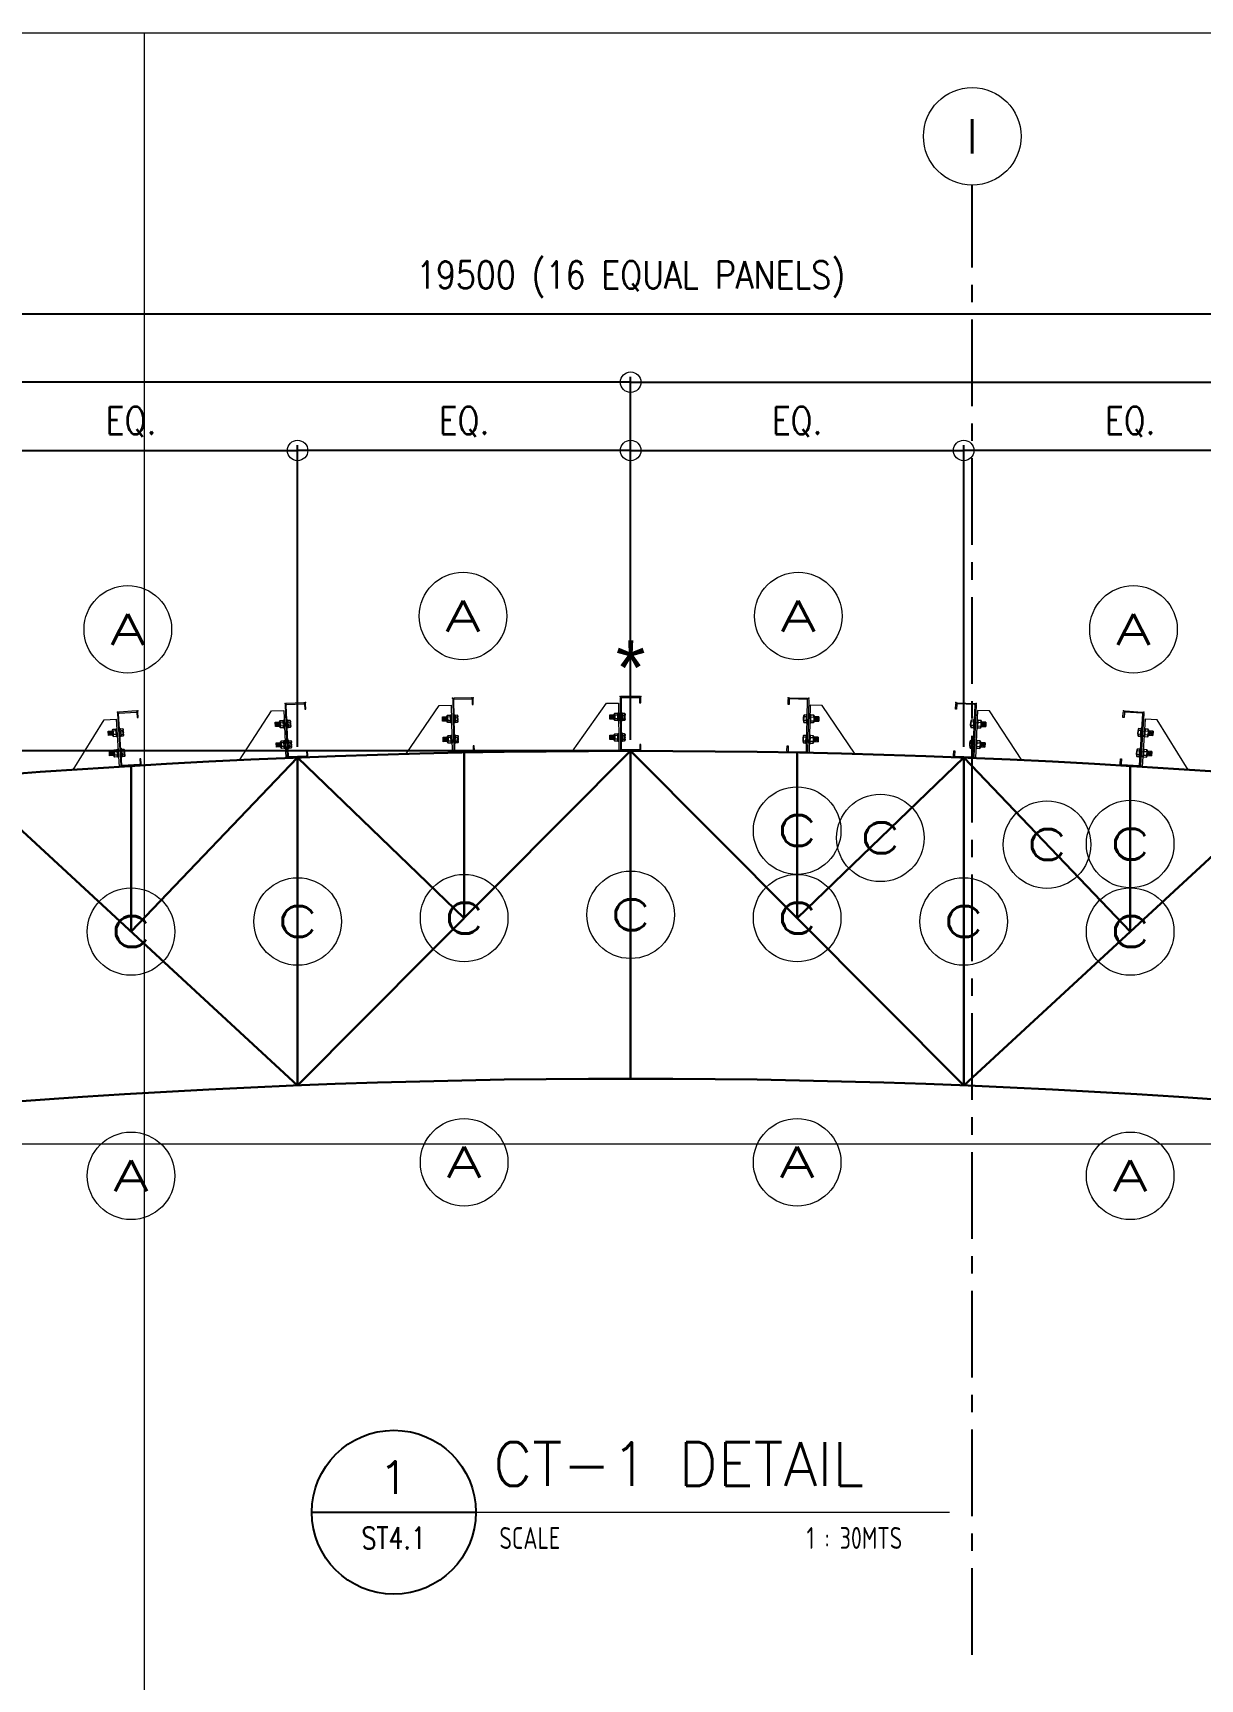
# Model space of a CAD drawing. Header units: millimetres. Extents: x -14320 to 437400, y -59080 to 73710.
# Drawn here: x 82213 to 86484, y 14313 to 20340 of the extents above; entities that cross this region are included whole.
import ezdxf
from ezdxf.enums import TextEntityAlignment as Align

# ---------------------------------------------------------------- set-up
doc = ezdxf.new("R2010")
doc.units = ezdxf.units.MM
doc.header["$LTSCALE"] = 10
doc.header["$MEASUREMENT"] = 0
doc.linetypes.add('CENTER', pattern=[50.8, 31.75, -6.35, 6.35, -6.35])
for name, color, linetype in [('A-NEW', 240, 'Continuous'), ('A_LINE', 1, 'Continuous'), ('TARGET-MAIN', 1, 'Continuous')]:
    doc.layers.add(name, color=color, linetype=linetype)
for name, color, linetype, lineweight in [('CEE STEEL PURLINS', 46, 'Continuous', 15), ('HATCH 000', 251, 'Continuous', 5), ('S-ANNO-DIMS', 1, 'Continuous', 5), ('S-BEAM-IDEN', 2, 'Continuous', 9), ('S-Grid-iden', 52, 'Continuous', 9), ('S_BOLTS', 252, 'Continuous', 9), ('S_STEEL TRUSS', 5, 'Continuous', 30), ('SCHEDULES-TEXT', 4, 'Continuous', 20)]:
    doc.layers.add(name, color=color, linetype=linetype, lineweight=lineweight)
doc.layers.add('GUIDE 001', color=214, linetype='Continuous', lineweight=0, plot=False)
doc.layers.add('S-DETL-GRID', color=62, linetype='Continuous', lineweight=9, plot=False)
doc.styles.add('1', font='simplex.shx', dxfattribs={"width": 0.85, "height": 40})
doc.styles.add('3', font='simplex.shx', dxfattribs={"width": 1.5, "height": 70})
doc.styles.add('ARCHITEXT', font='architxt.shx', dxfattribs={"width": 0.85})
doc.styles.add('ARIAL', font='arial.ttf')
doc.styles.add('SIMPLEX', font='SIMPLEX.shx', dxfattribs={"width": 1.1})
doc.dimstyles.new('ESCA30', dxfattribs={"dimtxt": 40, "dimasz": 1, "dimexe": 20, "dimexo": 40, "dimgap": 50, "dimtad": 1, "dimdec": 0, "dimrnd": 1, "dimdsep": 46, "dimtxsty": '1', "dimblk1": 'ESCADIM_ARW', "dimblk2": 'ESCADIM_ARW', "dimsah": 1, "dimcen": 50, "dimclrd": 256, "dimclre": 256, "dimclrt": 52, "dimadec": 0, "dimazin": 0, "dimtfac": 1, "dimtdec": 0, "dimtofl": 0, "dimtmove": 0, "dimatfit": 3, "dimldrblk": 'ESCADIM_ARW', "dimfxl": 1, "dimtolj": 1, "dimtzin": 0, "dimarcsym": 0})

# ---------------------------------------------------------------- blocks, each defined once
blk = doc.blocks.new('ESCADIM_ARW')
at = {"color": 9}
blk.add_line((75, 0), (-75, 0), dxfattribs=at)
blk.add_circle((0, 0), 37.5, dxfattribs=at)
blk = doc.blocks.new('*D212')
at = {"layer": 'Defpoints', "color": 0, "ltscale": 80, "transparency": 16777216}
for p in [(94149.8, 19311.2), (74649.8, 16101.2, 0), (94149.8, 16101.2, 0)]:
    blk.add_point(p, dxfattribs=at)
at = {"layer": 'S-ANNO-DIMS', "lineweight": -2, "ltscale": 80, "transparency": 16777216}
for p, q in [((74649.8, 16141.2), (74649.8, 19331.2)), ((74650.8, 19311.2), (94148.8, 19311.2)), ((94149.8, 16141.2), (94149.8, 19331.2))]:
    blk.add_line(p, q, dxfattribs=at)
at = {"layer": 'S-ANNO-DIMS', "lineweight": -2, "ltscale": 80, "transparency": 16777216, "rotation": 180}
blk.add_blockref('ESCADIM_ARW', (74649.8, 19311.2), dxfattribs=at)
at = {"layer": 'S-ANNO-DIMS', "lineweight": -2, "ltscale": 80, "transparency": 16777216}
blk.add_blockref('ESCADIM_ARW', (94149.8, 19311.2), dxfattribs=at)
at = {"layer": 'S-ANNO-DIMS', "color": 52, "ltscale": 80, "transparency": 16777216, "insert": (84399.8, 19437.4), "char_height": 40, "attachment_point": 5, "style": '1'}
blk.add_mtext('\\A1;{\\H2.5x;19500 (16 EQUAL PANELS)}', dxfattribs=at)
blk = doc.blocks.new('*D215')
at = {"layer": 'Defpoints', "color": 0, "ltscale": 80, "transparency": 16777216}
for p in [(73150, 17711.2), (84399.8, 17711.2, 0), (74649.8, 14901.2, 0)]:
    blk.add_point(p, dxfattribs=at)
at = {"layer": 'S-ANNO-DIMS', "lineweight": -2, "ltscale": 80, "transparency": 16777216}
for p, q in [((84359.8, 17711.2), (73130, 17711.2)), ((73150, 14902.2), (73150, 17710.2)), ((74609.8, 14901.2), (73130, 14901.2))]:
    blk.add_line(p, q, dxfattribs=at)
for p, rotation in [((73150, 17711.2), 90), ((73150, 14901.2), 270)]:
    blk.add_blockref('ESCADIM_ARW', p, dxfattribs=dict(at, rotation=rotation))
at = {"layer": 'S-ANNO-DIMS', "color": 52, "ltscale": 80, "transparency": 16777216, "insert": (73050, 16306.2), "char_height": 40, "attachment_point": 5, "rotation": 90, "style": '1'}
blk.add_mtext('\\A1;{\\H2.5x;2810}', dxfattribs=at)
blk = doc.blocks.new('*D216')
at = {"layer": 'Defpoints', "color": 0, "ltscale": 80, "transparency": 16777216}
for p in [(84399.8, 17711.2, 0), (73400, 16101.2), (74649.8, 16101.2, 0)]:
    blk.add_point(p, dxfattribs=at)
at = {"layer": 'S-ANNO-DIMS', "lineweight": -2, "ltscale": 80, "transparency": 16777216}
for p, q in [((84359.8, 17711.2), (73380, 17711.2)), ((73400, 17710.2), (73400, 16102.2)), ((74609.8, 16101.2), (73380, 16101.2))]:
    blk.add_line(p, q, dxfattribs=at)
for p, rotation in [((73400, 17711.2), 90), ((73400, 16101.2), 270)]:
    blk.add_blockref('ESCADIM_ARW', p, dxfattribs=dict(at, rotation=rotation))
at = {"layer": 'S-ANNO-DIMS', "color": 52, "ltscale": 80, "transparency": 16777216, "insert": (73300, 16906.2), "char_height": 40, "attachment_point": 5, "rotation": 90, "style": '1'}
blk.add_mtext('\\A1;{\\H2.5x;1610}', dxfattribs=at)
blk = doc.blocks.new('*D217')
at = {"layer": 'Defpoints', "color": 0, "ltscale": 80, "transparency": 16777216}
for p in [(79524.8, 19061.2), (84399.8, 17711.2), (79524.8, 17316.8, 0)]:
    blk.add_point(p, dxfattribs=at)
at = {"layer": 'S-ANNO-DIMS', "lineweight": -2, "ltscale": 80, "transparency": 16777216}
for p, q in [((79524.8, 17356.8), (79524.8, 19081.2)), ((84398.8, 19061.2), (79525.8, 19061.2)), ((84399.8, 17751.2), (84399.8, 19081.2))]:
    blk.add_line(p, q, dxfattribs=at)
at = {"layer": 'S-ANNO-DIMS', "lineweight": -2, "ltscale": 80, "transparency": 16777216, "rotation": 180}
blk.add_blockref('ESCADIM_ARW', (79524.8, 19061.2), dxfattribs=at)
at = {"layer": 'S-ANNO-DIMS', "lineweight": -2, "ltscale": 80, "transparency": 16777216}
blk.add_blockref('ESCADIM_ARW', (84399.8, 19061.2), dxfattribs=at)
at = {"layer": 'S-ANNO-DIMS', "color": 52, "ltscale": 80, "transparency": 16777216, "insert": (81962.3, 19161.2), "char_height": 40, "attachment_point": 5, "style": '1'}
blk.add_mtext('\\A1;{\\H2.5x;4875}', dxfattribs=at)
blk = doc.blocks.new('*D219')
at = {"layer": 'Defpoints', "color": 0, "ltscale": 80, "transparency": 16777216}
for p in [(89274.8, 19061.2), (84399.8, 17711.2), (89274.8, 17316.8, 0)]:
    blk.add_point(p, dxfattribs=at)
at = {"layer": 'S-ANNO-DIMS', "lineweight": -2, "ltscale": 80, "transparency": 16777216}
for p, q in [((84399.8, 17751.2), (84399.8, 19081.2)), ((84400.8, 19061.2), (89273.8, 19061.2)), ((89274.8, 17356.8), (89274.8, 19081.2))]:
    blk.add_line(p, q, dxfattribs=at)
at = {"layer": 'S-ANNO-DIMS', "lineweight": -2, "ltscale": 80, "transparency": 16777216, "rotation": 180}
blk.add_blockref('ESCADIM_ARW', (84399.8, 19061.2), dxfattribs=at)
at = {"layer": 'S-ANNO-DIMS', "lineweight": -2, "ltscale": 80, "transparency": 16777216}
blk.add_blockref('ESCADIM_ARW', (89274.8, 19061.2), dxfattribs=at)
at = {"layer": 'S-ANNO-DIMS', "color": 52, "ltscale": 80, "transparency": 16777216, "insert": (86837.3, 19161.2), "char_height": 40, "attachment_point": 5, "style": '1'}
blk.add_mtext('\\A1;{\\H2.5x;4875}', dxfattribs=at)
blk = doc.blocks.new('*D224')
at = {"layer": 'Defpoints', "color": 0, "ltscale": 80, "transparency": 16777216}
for p in [(83181, 18811.2), (83181, 17686.7, 0), (84399.8, 17711.2, 0)]:
    blk.add_point(p, dxfattribs=at)
at = {"layer": 'S-ANNO-DIMS', "lineweight": -2, "ltscale": 80, "transparency": 16777216}
for p, q in [((83181, 17726.7), (83181, 18831.2)), ((84398.8, 18811.2), (83182, 18811.2)), ((84399.8, 17751.2), (84399.8, 18831.2))]:
    blk.add_line(p, q, dxfattribs=at)
at = {"layer": 'S-ANNO-DIMS', "lineweight": -2, "ltscale": 80, "transparency": 16777216, "rotation": 180}
blk.add_blockref('ESCADIM_ARW', (83181, 18811.2), dxfattribs=at)
at = {"layer": 'S-ANNO-DIMS', "lineweight": -2, "ltscale": 80, "transparency": 16777216}
blk.add_blockref('ESCADIM_ARW', (84399.8, 18811.2), dxfattribs=at)
at = {"layer": 'S-ANNO-DIMS', "color": 52, "ltscale": 80, "transparency": 16777216, "insert": (83790.4, 18916), "char_height": 40, "attachment_point": 5, "style": '1'}
blk.add_mtext('\\A1;{\\H2.5x;EQ.}', dxfattribs=at)
blk = doc.blocks.new('*D225')
at = {"layer": 'Defpoints', "color": 0, "ltscale": 80, "transparency": 16777216}
for p in [(83181, 18811.2), (83181, 17686.7, 0), (81962.3, 17613.1, 0)]:
    blk.add_point(p, dxfattribs=at)
at = {"layer": 'S-ANNO-DIMS', "lineweight": -2, "ltscale": 80, "transparency": 16777216}
for p, q in [((81962.3, 17653.1), (81962.3, 18831.2)), ((81963.3, 18811.2), (83180, 18811.2)), ((83181, 17726.7), (83181, 18831.2))]:
    blk.add_line(p, q, dxfattribs=at)
at = {"layer": 'S-ANNO-DIMS', "lineweight": -2, "ltscale": 80, "transparency": 16777216, "rotation": 180}
blk.add_blockref('ESCADIM_ARW', (81962.3, 18811.2), dxfattribs=at)
at = {"layer": 'S-ANNO-DIMS', "lineweight": -2, "ltscale": 80, "transparency": 16777216}
blk.add_blockref('ESCADIM_ARW', (83181, 18811.2), dxfattribs=at)
at = {"layer": 'S-ANNO-DIMS', "color": 52, "ltscale": 80, "transparency": 16777216, "insert": (82571.6, 18916), "char_height": 40, "attachment_point": 5, "style": '1'}
blk.add_mtext('\\A1;{\\H2.5x;EQ.}', dxfattribs=at)
blk = doc.blocks.new('*D228')
at = {"layer": 'Defpoints', "color": 0, "ltscale": 80, "transparency": 16777216}
for p in [(85618.5, 18811.2), (84399.8, 17711.2, 0), (85618.5, 17686.7, 0)]:
    blk.add_point(p, dxfattribs=at)
at = {"layer": 'S-ANNO-DIMS', "lineweight": -2, "ltscale": 80, "transparency": 16777216}
for p, q in [((84399.8, 17751.2), (84399.8, 18831.2)), ((84400.8, 18811.2), (85617.5, 18811.2)), ((85618.5, 17726.7), (85618.5, 18831.2))]:
    blk.add_line(p, q, dxfattribs=at)
at = {"layer": 'S-ANNO-DIMS', "lineweight": -2, "ltscale": 80, "transparency": 16777216, "rotation": 180}
blk.add_blockref('ESCADIM_ARW', (84399.8, 18811.2), dxfattribs=at)
at = {"layer": 'S-ANNO-DIMS', "lineweight": -2, "ltscale": 80, "transparency": 16777216}
blk.add_blockref('ESCADIM_ARW', (85618.5, 18811.2), dxfattribs=at)
at = {"layer": 'S-ANNO-DIMS', "color": 52, "ltscale": 80, "transparency": 16777216, "insert": (85009.1, 18916), "char_height": 40, "attachment_point": 5, "style": '1'}
blk.add_mtext('\\A1;{\\H2.5x;EQ.}', dxfattribs=at)
blk = doc.blocks.new('*D229')
at = {"layer": 'Defpoints', "color": 0, "ltscale": 80, "transparency": 16777216}
for p in [(85618.5, 18811.2), (85618.5, 17686.7, 0), (86837.3, 17613.1, 0)]:
    blk.add_point(p, dxfattribs=at)
at = {"layer": 'S-ANNO-DIMS', "lineweight": -2, "ltscale": 80, "transparency": 16777216}
for p, q in [((85618.5, 17726.7), (85618.5, 18831.2)), ((86836.3, 18811.2), (85619.5, 18811.2)), ((86837.3, 17653.1), (86837.3, 18831.2))]:
    blk.add_line(p, q, dxfattribs=at)
at = {"layer": 'S-ANNO-DIMS', "lineweight": -2, "ltscale": 80, "transparency": 16777216, "rotation": 180}
blk.add_blockref('ESCADIM_ARW', (85618.5, 18811.2), dxfattribs=at)
at = {"layer": 'S-ANNO-DIMS', "lineweight": -2, "ltscale": 80, "transparency": 16777216}
blk.add_blockref('ESCADIM_ARW', (86837.3, 18811.2), dxfattribs=at)
at = {"layer": 'S-ANNO-DIMS', "color": 52, "ltscale": 80, "transparency": 16777216, "insert": (86227.9, 18916), "char_height": 40, "attachment_point": 5, "style": '1'}
blk.add_mtext('\\A1;{\\H2.5x;EQ.}', dxfattribs=at)
blk = doc.blocks.new('Grid')
at = {"layer": 'S-Grid-iden', "color": 1, "linetype": 'Continuous'}
blk.add_circle((0, 0), 500, dxfattribs=at)
at = {"layer": 'S-Grid-iden', "style": '3', "width": 1.5}
blk.add_attdef('GRIDTAG', text='', height=350, dxfattribs=at).set_placement((0, 0), align=Align.MIDDLE_CENTER)
blk = doc.blocks.new('TARGET-DWGLABEL')
at = {"layer": 'TARGET-MAIN'}
blk.add_line((-7.5, 0), (7.5, 0), dxfattribs=at)
blk.add_circle((0, 0), 7.5, dxfattribs=at)
at = {"layer": 'TARGET-MAIN', "color": 2, "style": 'ARCHITEXT', "width": 0.85}
blk.add_text('SCALE', height=2, dxfattribs=at).set_placement((9.66, -2.36), align=Align.MIDDLE_LEFT)
at = {"layer": 'TARGET-MAIN', "color": 6, "style": 'ARCHITEXT', "width": 0.85}
blk.add_attdef('DRAWING_TITLE', text='', height=5, dxfattribs=at).set_placement((9.08, 4.41), align=Align.MIDDLE_LEFT)
at = {"layer": 'TARGET-MAIN', "color": 4, "style": 'ARCHITEXT', "width": 0.85}
blk.add_attdef('DWG_NO.', text='', height=3, dxfattribs=at).set_placement((0, 3.17), align=Align.MIDDLE_CENTER)
at = {"layer": 'TARGET-MAIN', "color": 3, "style": 'ARCHITEXT', "width": 0.85}
blk.add_attdef('SHT_NO.', text='', height=2, dxfattribs=at).set_placement((-0.02, -2.36), align=Align.MIDDLE_CENTER)
at = {"layer": 'TARGET-MAIN', "color": 2, "style": 'ARCHITEXT', "width": 0.85}
blk.add_attdef('SCALE', text='', height=2, dxfattribs=at).set_placement((69.6, -2.36), align=Align.MIDDLE_RIGHT)
blk = doc.blocks.new('EXT', base_point=(6.5784, 3.6597))
for p, q in [((6.5734, 3.6697), (6.5834, 3.6697)), ((6.5734, 3.6697), (6.5734, 3.6597)), ((6.5834, 3.6697), (6.5734, 3.6697)), ((6.5734, 3.6663), (6.5834, 3.6663)), ((6.5734, 3.663), (6.5834, 3.663)), ((6.5734, 3.6597), (6.5834, 3.6597)), ((6.575, 3.668), (6.5818, 3.668)), ((6.575, 3.6647), (6.5818, 3.6647)), ((6.575, 3.6613), (6.5818, 3.6613)), ((6.5834, 3.6597), (6.5834, 3.6697))]:
    blk.add_line(p, q)
blk = doc.blocks.new('BOLT', base_point=(6.579, 3.6798))
for p, q in [((6.571, 3.6847), (6.571, 3.6798)), ((6.575, 3.6847), (6.571, 3.6847)), ((6.575, 3.6858), (6.573, 3.6858)), ((6.575, 3.6798), (6.575, 3.6858)), ((6.575, 3.6858), (6.583, 3.6858)), ((6.575, 3.6847), (6.583, 3.6847)), ((6.585, 3.6858), (6.583, 3.6858)), ((6.583, 3.6798), (6.583, 3.6858)), ((6.587, 3.6847), (6.583, 3.6847)), ((6.587, 3.6798), (6.587, 3.6847))]:
    blk.add_line(p, q)
for centre, radius, start, end in [((6.573, 3.6833), 0.00241, 33.9696, 146.0304), ((6.579, 3.6777), 0.00805, 60.2058, 119.7942), ((6.585, 3.6833), 0.00241, 33.9696, 146.0304)]:
    blk.add_arc(centre, radius, start, end)
blk = doc.blocks.new('NUT20')
for p, q in [((0.0185, 0.0045), (-0.0185, 0.0045)), ((-0.0185, 0.0045), (-0.0185, 0)), ((-0.0185, 0), (0.0185, 0)), ((0.0185, 0), (0.0185, 0.0045))]:
    blk.add_line(p, q)
for name, p, xscale, yscale, zscale in [('BOLT', (0, 0.0045), 2.125, 2.666666666666667, 2.125), ('EXT', (0, 0.0205), 2, 2, 2)]:
    blk.add_blockref(name, p, dxfattribs=dict(xscale=xscale, yscale=yscale, zscale=zscale))

msp = doc.modelspace()

# ---------------------------------------------------------------- hatches: boundary and pattern name
at = {"layer": 'HATCH 000'}
h = msp.add_hatch(color=33, dxfattribs=at)
edge = h.paths.add_edge_path()
edge.add_line((83823.9, 17881.6), (83823.5, 17899.6))
edge.add_arc((83817.5, 17899.5), 6, 1.29321, 91.29321)
edge.add_line((83817.4, 17905.5), (83754.4, 17904.1))
edge.add_arc((83754.5, 17898.1), 6, 91.29321, 181.29321)
edge.add_line((83748.5, 17897.9), (83752.8, 17709.8))
edge.add_arc((83758.8, 17710), 6, 181.29321, 271.29321)
edge.add_line((83758.9, 17704), (83821.9, 17705.4))
edge.add_arc((83821.8, 17711.4), 6, 271.29321, 361.29321)
edge.add_line((83827.8, 17711.5), (83827.4, 17729.5))
edge.add_line((83827.4, 17729.5), (83823.4, 17729.4))
edge.add_line((83823.4, 17729.4), (83823.8, 17711.4))
edge.add_arc((83821.8, 17711.4), 2, -88.70679, 1.29321, ccw=False)
edge.add_line((83821.8, 17709.4), (83758.8, 17708))
edge.add_arc((83758.8, 17710), 2, 181.29321, 271.29321, ccw=False)
edge.add_line((83756.8, 17709.9), (83752.5, 17898))
edge.add_arc((83754.5, 17898.1), 2, 91.29321, 181.29321, ccw=False)
edge.add_line((83754.5, 17900.1), (83817.5, 17901.5))
edge.add_arc((83817.5, 17899.5), 2, 1.29321, 91.29321, ccw=False)
edge.add_line((83819.5, 17899.5), (83819.9, 17881.5))
edge.add_line((83819.9, 17881.5), (83823.9, 17881.6))
h = msp.add_hatch(color=33, dxfattribs=at)
edge = h.paths.add_edge_path()
edge.add_line((84436.8, 17887), (84436.8, 17905))
edge.add_arc((84430.8, 17905), 6, 0.14188, 90.14188)
edge.add_line((84430.8, 17911), (84367.8, 17910.9))
edge.add_arc((84367.8, 17904.9), 6, 90.14188, 180.14188)
edge.add_line((84361.8, 17904.9), (84362.2, 17716.7))
edge.add_arc((84368.2, 17716.7), 6, 180.14188, 270.14188)
edge.add_line((84368.3, 17710.7), (84431.3, 17710.9))
edge.add_arc((84431.3, 17716.9), 6, 270.14188, 360.14188)
edge.add_line((84437.3, 17716.9), (84437.2, 17734.9))
edge.add_line((84437.2, 17734.9), (84433.2, 17734.9))
edge.add_line((84433.2, 17734.9), (84433.3, 17716.9))
edge.add_arc((84431.3, 17716.9), 2, -89.85812, 0.14188, ccw=False)
edge.add_line((84431.3, 17714.9), (84368.3, 17714.7))
edge.add_arc((84368.2, 17716.7), 2, 180.14188, 270.14188, ccw=False)
edge.add_line((84366.2, 17716.7), (84365.8, 17904.9))
edge.add_arc((84367.8, 17904.9), 2, 90.14188, 180.14188, ccw=False)
edge.add_line((84367.8, 17906.9), (84430.8, 17907))
edge.add_arc((84430.8, 17905), 2, 0.14188, 90.14188, ccw=False)
edge.add_line((84432.8, 17905), (84432.8, 17887))
edge.add_line((84432.8, 17887), (84436.8, 17887))
h = msp.add_hatch(color=33, dxfattribs=at)
edge = h.paths.add_edge_path()
edge.add_line((84975.9, 17881.7), (84976.4, 17899.7))
edge.add_arc((84982.4, 17899.5), 6, 88.61802, 178.61802, ccw=False)
edge.add_line((84982.5, 17905.5), (85045.5, 17904))
edge.add_arc((85045.3, 17898), 6, -1.38198, 88.61802, ccw=False)
edge.add_line((85051.3, 17897.9), (85046.8, 17709.8))
edge.add_arc((85040.8, 17709.9), 6, 268.61802, 358.61802, ccw=False)
edge.add_line((85040.7, 17703.9), (84977.7, 17705.4))
edge.add_arc((84977.8, 17711.4), 6, 178.61802, 268.61802, ccw=False)
edge.add_line((84971.8, 17711.6), (84972.2, 17729.6))
edge.add_line((84972.2, 17729.6), (84976.2, 17729.5))
edge.add_line((84976.2, 17729.5), (84975.8, 17711.5))
edge.add_arc((84977.8, 17711.4), 2, 178.61802, 268.61802)
edge.add_line((84977.8, 17709.4), (85040.8, 17707.9))
edge.add_arc((85040.8, 17709.9), 2, 268.61802, 358.61802)
edge.add_line((85042.8, 17709.9), (85047.3, 17898))
edge.add_arc((85045.3, 17898), 2, 358.61802, 448.61802)
edge.add_line((85045.4, 17900), (84982.4, 17901.5))
edge.add_arc((84982.4, 17899.5), 2, 88.61802, 178.61802)
edge.add_line((84980.4, 17899.6), (84979.9, 17881.6))
edge.add_line((84979.9, 17881.6), (84975.9, 17881.7))
h = msp.add_hatch(color=33, dxfattribs=at)
edge = h.paths.add_edge_path()
edge.add_line((82598, 17833.8), (82596.9, 17851.8))
edge.add_arc((82590.9, 17851.4), 6, 3.59773, 93.59773)
edge.add_line((82590.5, 17857.4), (82527.7, 17853.4))
edge.add_arc((82528, 17847.4), 6, 93.59773, 183.59773)
edge.add_line((82522, 17847.1), (82533.9, 17659.3))
edge.add_arc((82539.8, 17659.7), 6, 183.59773, 273.59773)
edge.add_line((82540.2, 17653.7), (82603.1, 17657.6))
edge.add_arc((82602.7, 17663.6), 6, 273.59773, 363.59773)
edge.add_line((82608.7, 17664), (82607.6, 17682))
edge.add_line((82607.6, 17682), (82603.6, 17681.7))
edge.add_line((82603.6, 17681.7), (82604.7, 17663.8))
edge.add_arc((82602.7, 17663.6), 2, -86.40227, 3.59773, ccw=False)
edge.add_line((82602.9, 17661.6), (82540, 17657.7))
edge.add_arc((82539.8, 17659.7), 2, 183.59773, 273.59773, ccw=False)
edge.add_line((82537.8, 17659.6), (82526, 17847.3))
edge.add_arc((82528, 17847.4), 2, 93.59773, 183.59773, ccw=False)
edge.add_line((82527.9, 17849.4), (82590.8, 17853.4))
edge.add_arc((82590.9, 17851.4), 2, 3.59773, 93.59773, ccw=False)
edge.add_line((82592.9, 17851.5), (82594, 17833.5))
edge.add_line((82594, 17833.5), (82598, 17833.8))
h = msp.add_hatch(color=33, dxfattribs=at)
edge = h.paths.add_edge_path()
edge.add_line((83211, 17863.9), (83210.2, 17881.9))
edge.add_arc((83204.2, 17881.6), 6, 2.44501, 92.44501)
edge.add_line((83204, 17887.6), (83141, 17884.9))
edge.add_arc((83141.3, 17878.9), 6, 92.44501, 182.44501)
edge.add_line((83135.3, 17878.7), (83143.3, 17690.7))
edge.add_arc((83149.3, 17691), 6, 182.44501, 272.44501)
edge.add_line((83149.6, 17685), (83212.5, 17687.7))
edge.add_arc((83212.3, 17693.7), 6, 272.44501, 362.44501)
edge.add_line((83218.3, 17693.9), (83217.5, 17711.9))
edge.add_line((83217.5, 17711.9), (83213.5, 17711.7))
edge.add_line((83213.5, 17711.7), (83214.3, 17693.7))
edge.add_arc((83212.3, 17693.7), 2, -87.55499, 2.44501, ccw=False)
edge.add_line((83212.3, 17691.7), (83149.4, 17689))
edge.add_arc((83149.3, 17691), 2, 182.44501, 272.44501, ccw=False)
edge.add_line((83147.3, 17690.9), (83139.3, 17878.8))
edge.add_arc((83141.3, 17878.9), 2, 92.44501, 182.44501, ccw=False)
edge.add_line((83141.2, 17880.9), (83204.1, 17883.6))
edge.add_arc((83204.2, 17881.6), 2, 2.44501, 92.44501, ccw=False)
edge.add_line((83206.2, 17881.7), (83207, 17863.7))
edge.add_line((83207, 17863.7), (83211, 17863.9))
h = msp.add_hatch(color=33, dxfattribs=at)
edge = h.paths.add_edge_path()
edge.add_line((85588.6, 17863.9), (85589.3, 17881.9))
edge.add_arc((85595.3, 17881.6), 6, 87.55499, 177.55499, ccw=False)
edge.add_line((85595.6, 17887.6), (85658.5, 17884.9))
edge.add_arc((85658.3, 17878.9), 6, -2.44501, 87.55499, ccw=False)
edge.add_line((85664.3, 17878.7), (85656.2, 17690.7))
edge.add_arc((85650.2, 17691), 6, 267.55499, 357.55499, ccw=False)
edge.add_line((85650, 17685), (85587, 17687.7))
edge.add_arc((85587.3, 17693.7), 6, 177.55499, 267.55499, ccw=False)
edge.add_line((85581.3, 17693.9), (85582, 17711.9))
edge.add_line((85582, 17711.9), (85586, 17711.7))
edge.add_line((85586, 17711.7), (85585.3, 17693.7))
edge.add_arc((85587.3, 17693.7), 2, 177.55499, 267.55499)
edge.add_line((85587.2, 17691.7), (85650.2, 17689))
edge.add_arc((85650.2, 17691), 2, 267.55499, 357.55499)
edge.add_line((85652.2, 17690.9), (85660.3, 17878.8))
edge.add_arc((85658.3, 17878.9), 2, 357.55499, 447.55499)
edge.add_line((85658.4, 17880.9), (85595.4, 17883.6))
edge.add_arc((85595.3, 17881.6), 2, 87.55499, 177.55499)
edge.add_line((85593.3, 17881.7), (85592.6, 17863.7))
edge.add_line((85592.6, 17863.7), (85588.6, 17863.9))
h = msp.add_hatch(color=33, dxfattribs=at)
edge = h.paths.add_edge_path()
edge.add_line((86201.5, 17833.8), (86202.6, 17851.8))
edge.add_arc((86208.6, 17851.4), 6, 86.40227, 176.40227, ccw=False)
edge.add_line((86209, 17857.4), (86271.9, 17853.4))
edge.add_arc((86271.5, 17847.4), 6, -3.59773, 86.40227, ccw=False)
edge.add_line((86277.5, 17847.1), (86265.7, 17659.3))
edge.add_arc((86259.7, 17659.7), 6, 266.40227, 356.40227, ccw=False)
edge.add_line((86259.3, 17653.7), (86196.4, 17657.6))
edge.add_arc((86196.8, 17663.6), 6, 176.40227, 266.40227, ccw=False)
edge.add_line((86190.8, 17664), (86191.9, 17682))
edge.add_line((86191.9, 17682), (86195.9, 17681.7))
edge.add_line((86195.9, 17681.7), (86194.8, 17663.8))
edge.add_arc((86196.8, 17663.6), 2, 176.40227, 266.40227)
edge.add_line((86196.7, 17661.6), (86259.6, 17657.7))
edge.add_arc((86259.7, 17659.7), 2, 266.40227, 356.40227)
edge.add_line((86261.7, 17659.6), (86273.5, 17847.3))
edge.add_arc((86271.5, 17847.4), 2, 356.40227, 446.40227)
edge.add_line((86271.6, 17849.4), (86208.8, 17853.4))
edge.add_arc((86208.6, 17851.4), 2, 86.40227, 176.40227)
edge.add_line((86206.6, 17851.5), (86205.5, 17833.5))
edge.add_line((86205.5, 17833.5), (86201.5, 17833.8))

# ---------------------------------------------------------------- linework, layer by layer
at = {"layer": 'A-NEW', "color": 253, "linetype": 'CENTER'}
msp.add_line((85649.8, 14401.2, 0), (85649.8, 19782.9, 0), dxfattribs=at)
at = {"layer": 'A_LINE', "color": 1, "lineweight": 13}
msp.add_line((83233.2, 14923.9, 0), (85566.3, 14923.9, 0), dxfattribs=at)
at = {"layer": 'CEE STEEL PURLINS', "elevation": 0}
for points in [[(83823.9, 17881.6), (83823.5, 17899.6, 0.414214), (83817.4, 17905.5), (83754.4, 17904.1, 0.414214), (83748.5, 17897.9), (83752.8, 17709.8, 0.414214), (83758.9, 17704), (83821.9, 17705.4, 0.414214), (83827.8, 17711.5), (83827.4, 17729.5), (83823.4, 17729.4), (83823.8, 17711.4, -0.414214), (83821.8, 17709.4), (83758.8, 17708, -0.414214), (83756.8, 17709.9), (83752.5, 17898, -0.414214), (83754.5, 17900.1), (83817.5, 17901.5, -0.414214), (83819.5, 17899.5), (83819.9, 17881.5), (83823.9, 17881.6)], [(84436.8, 17887), (84436.8, 17905, 0.414214), (84430.8, 17911), (84367.8, 17910.9, 0.414214), (84361.8, 17904.9), (84362.2, 17716.7, 0.414214), (84368.3, 17710.7), (84431.3, 17710.9, 0.414214), (84437.3, 17716.9), (84437.2, 17734.9), (84433.2, 17734.9), (84433.3, 17716.9, -0.414214), (84431.3, 17714.9), (84368.3, 17714.7, -0.414214), (84366.2, 17716.7), (84365.8, 17904.9, -0.414214), (84367.8, 17906.9), (84430.8, 17907, -0.414214), (84432.8, 17905), (84432.8, 17887), (84436.8, 17887)], [(84975.9, 17881.7), (84976.4, 17899.7, -0.414214), (84982.5, 17905.5), (85045.5, 17904, -0.414214), (85051.3, 17897.9), (85046.8, 17709.8, -0.414214), (85040.7, 17703.9), (84977.7, 17705.4, -0.414214), (84971.8, 17711.6), (84972.2, 17729.6), (84976.2, 17729.5), (84975.8, 17711.5, 0.414214), (84977.8, 17709.4), (85040.8, 17707.9, 0.414214), (85042.8, 17709.9), (85047.3, 17898, 0.414214), (85045.4, 17900), (84982.4, 17901.5, 0.414214), (84980.4, 17899.6), (84979.9, 17881.6), (84975.9, 17881.7)], [(82598, 17833.8), (82596.9, 17851.8, 0.414214), (82590.5, 17857.4), (82527.7, 17853.4, 0.414214), (82522, 17847.1), (82533.9, 17659.3, 0.414214), (82540.2, 17653.7), (82603.1, 17657.6, 0.414214), (82608.7, 17664), (82607.6, 17682), (82603.6, 17681.7), (82604.7, 17663.8, -0.414214), (82602.9, 17661.6), (82540, 17657.7, -0.414214), (82537.8, 17659.6), (82526, 17847.3, -0.414214), (82527.9, 17849.4), (82590.8, 17853.4, -0.414214), (82592.9, 17851.5), (82594, 17833.5), (82598, 17833.8)], [(83211, 17863.9), (83210.2, 17881.9, 0.414214), (83204, 17887.6), (83141, 17884.9, 0.414214), (83135.3, 17878.7), (83143.3, 17690.7, 0.414214), (83149.6, 17685), (83212.5, 17687.7, 0.414214), (83218.3, 17693.9), (83217.5, 17711.9), (83213.5, 17711.7), (83214.3, 17693.7, -0.414214), (83212.3, 17691.7), (83149.4, 17689, -0.414214), (83147.3, 17690.9), (83139.3, 17878.8, -0.414214), (83141.2, 17880.9), (83204.1, 17883.6, -0.414214), (83206.2, 17881.7), (83207, 17863.7), (83211, 17863.9)], [(85588.6, 17863.9), (85589.3, 17881.9, -0.414214), (85595.6, 17887.6), (85658.5, 17884.9, -0.414214), (85664.3, 17878.7), (85656.2, 17690.7, -0.414214), (85650, 17685), (85587, 17687.7, -0.414214), (85581.3, 17693.9), (85582, 17711.9), (85586, 17711.7), (85585.3, 17693.7, 0.414214), (85587.2, 17691.7), (85650.2, 17689, 0.414214), (85652.2, 17690.9), (85660.3, 17878.8, 0.414214), (85658.4, 17880.9), (85595.4, 17883.6, 0.414214), (85593.3, 17881.7), (85592.6, 17863.7), (85588.6, 17863.9)], [(86201.5, 17833.8), (86202.6, 17851.8, -0.414214), (86209, 17857.4), (86271.9, 17853.4, -0.414214), (86277.5, 17847.1), (86265.7, 17659.3, -0.414214), (86259.3, 17653.7), (86196.4, 17657.6, -0.414214), (86190.8, 17664), (86191.9, 17682), (86195.9, 17681.7), (86194.8, 17663.8, 0.414214), (86196.7, 17661.6), (86259.6, 17657.7, 0.414214), (86261.7, 17659.6), (86273.5, 17847.3, 0.414214), (86271.6, 17849.4), (86208.8, 17853.4, 0.414214), (86206.6, 17851.5), (86205.5, 17833.5), (86201.5, 17833.8)]]:
    msp.add_lwpolyline(points, format="xyb", dxfattribs=at)
at = {"layer": 'GUIDE 001'}
for p in [(83748.4, 17903.9, 0), (83823.4, 17905.6, 0), (84361.8, 17910.9, 0), (84436.8, 17911, 0), (84976.5, 17905.7, 0), (85051.5, 17903.9, 0), (82521.7, 17853.1, 0), (82596.5, 17857.8, 0), (83135, 17884.7, 0), (83210, 17887.9, 0), (85589.6, 17887.9, 0), (85664.5, 17884.7, 0), (86203, 17857.8, 0), (86277.9, 17853.1, 0), (83143.6, 17684.7, 0), (83218.5, 17687.9, 0), (83752.9, 17703.8, 0), (84362.3, 17710.7, 0), (84437.3, 17710.9, 0), (85046.7, 17703.8, 0), (85581, 17687.9, 0), (85656, 17684.7, 0), (82534.2, 17653.3, 0), (86265.3, 17653.3, 0)]:
    msp.add_point(p, dxfattribs=at)
at = {"layer": 'S-BEAM-IDEN', "elevation": 0}
for points in [[(83137.6, 17684.6), (82968.7, 17677.4), (83086.1, 17857.6), (83130.1, 17859.4)], [(83746.9, 17703.8), (83578, 17700.1), (83699, 17877.8), (83743, 17878.8)], [(84356.3, 17710.8), (84187.3, 17710.5), (84311.8, 17885.7), (84355.8, 17885.8)], [(85052.6, 17703.8), (85221.6, 17699.7), (85100.9, 17877.7), (85056.9, 17878.7)], [(85662, 17684.6), (85830.8, 17677.4), (85713.4, 17857.6), (85669.4, 17859.4)], [(82528.3, 17653.1), (82359.6, 17642.5), (82473.3, 17825), (82517.3, 17827.7)], [(86271.3, 17653.1), (86439.9, 17642.5), (86326.2, 17825), (86282.3, 17827.7)]]:
    msp.add_lwpolyline(points, close=True, dxfattribs=at)
at = {"layer": 'S-DETL-GRID'}
for p, q in [((82620, 20340), (82620, 0)), ((102060, 16272), (72900, 16272))]:
    msp.add_line(p, q, dxfattribs=at)
at = {"layer": 'S-DETL-GRID', "color": 252}
msp.add_lwpolyline([(72900, 20340), (102060, 20340), (102060, 0), (72900, 0)], close=True, dxfattribs=at)
at = {"layer": 'S_BOLTS'}
for p, q in [((83753.7, 17843.8, 0), (83757.3, 17843.9, 0)), ((83754.4, 17814.2, 0), (83753.7, 17843.8, 0)), ((83757.3, 17843.9, 0), (83758, 17814.3, 0)), ((84365.9, 17850.7, 0), (84369.5, 17850.7, 0)), ((84366, 17821.1, 0), (84365.9, 17850.7, 0)), ((84369.5, 17850.7, 0), (84369.6, 17821.1, 0)), ((85042.4, 17843.9, 0), (85041.7, 17814.3, 0)), ((85046, 17843.8, 0), (85042.4, 17843.9, 0)), ((85045.3, 17814.2, 0), (85046, 17843.8, 0)), ((82529.4, 17793.2, 0), (82533, 17793.4, 0)), ((82531.3, 17763.7, 0), (82529.4, 17793.2, 0)), ((82533, 17793.4, 0), (82534.9, 17763.9, 0)), ((83141.6, 17824.7, 0), (83145.2, 17824.8, 0)), ((83142.9, 17795.1, 0), (83141.6, 17824.7, 0)), ((83146.4, 17795.3, 0), (83142.9, 17795.1, 0)), ((83145.2, 17824.8, 0), (83146.4, 17795.3, 0)), ((83758, 17814.3, 0), (83754.4, 17814.2, 0)), ((84369.6, 17821.1, 0), (84366, 17821.1, 0)), ((85041.7, 17814.3, 0), (85045.3, 17814.2, 0)), ((85654.4, 17824.8, 0), (85653.1, 17795.3, 0)), ((85653.1, 17795.3, 0), (85656.7, 17795.1, 0)), ((85658, 17824.7, 0), (85654.4, 17824.8, 0)), ((85656.7, 17795.1, 0), (85658, 17824.7, 0)), ((86266.5, 17793.4, 0), (86264.6, 17763.9, 0)), ((86270.1, 17793.2, 0), (86266.5, 17793.4, 0)), ((86268.2, 17763.7, 0), (86270.1, 17793.2, 0)), ((82534.9, 17763.9, 0), (82531.3, 17763.7, 0)), ((83148.4, 17749.9, 0), (83144.8, 17749.8, 0)), ((83146.1, 17720.2, 0), (83144.8, 17749.8, 0)), ((83149.7, 17720.3, 0), (83146.1, 17720.2, 0)), ((83148.4, 17749.9, 0), (83149.7, 17720.3, 0)), ((83756.1, 17739.3, 0), (83755.4, 17768.9, 0)), ((83759, 17768.9, 0), (83755.4, 17768.9, 0)), ((83759.7, 17739.3, 0), (83756.1, 17739.3, 0)), ((83759, 17768.9, 0), (83759.7, 17739.3, 0)), ((84366.2, 17746.1, 0), (84366.1, 17775.7, 0)), ((84369.7, 17775.7, 0), (84366.1, 17775.7, 0)), ((84369.8, 17746.1, 0), (84366.2, 17746.1, 0)), ((84369.7, 17775.7, 0), (84369.8, 17746.1, 0)), ((85040.6, 17768.9, 0), (85039.9, 17739.3, 0)), ((85039.9, 17739.3, 0), (85043.5, 17739.2, 0)), ((85040.6, 17768.9, 0), (85044.2, 17768.8, 0)), ((85043.5, 17739.2, 0), (85044.2, 17768.8, 0)), ((85651.2, 17749.9, 0), (85649.9, 17720.3, 0)), ((85649.9, 17720.3, 0), (85653.5, 17720.2, 0)), ((85651.2, 17749.9, 0), (85654.8, 17749.8, 0)), ((85653.5, 17720.2, 0), (85654.8, 17749.8, 0)), ((86264.6, 17763.9, 0), (86268.2, 17763.7, 0)), ((82537.7, 17718.6, 0), (82534.1, 17718.4, 0)), ((82536, 17688.8, 0), (82534.1, 17718.4, 0)), ((82539.6, 17689.1, 0), (82536, 17688.8, 0)), ((82537.7, 17718.6, 0), (82539.6, 17689.1, 0)), ((86261.8, 17718.6, 0), (86259.9, 17689.1, 0)), ((86259.9, 17689.1, 0), (86263.5, 17688.8, 0)), ((86261.8, 17718.6, 0), (86265.4, 17718.4, 0)), ((86263.5, 17688.8, 0), (86265.4, 17718.4, 0))]:
    msp.add_line(p, q, dxfattribs=at)
at = {"layer": 'S_STEEL TRUSS'}
for p, q in [((83181, 16486.7, 0), (83181, 17686.7, 0)), ((84399.8, 16511.2, 0), (84399.8, 17711.2, 0)), ((85618.5, 16486.7, 0), (85618.5, 17686.7, 0))]:
    msp.add_line(p, q, dxfattribs=at)
at = {"layer": 'S_STEEL TRUSS', "elevation": 0}
for points in [[(74649.8, 16101.2), (75868.5, 15286.5), (77087.3, 16816.4), (78306, 15892.7), (79524.8, 17316.8), (80743.5, 16290), (81962.3, 17613.1), (83181, 16486.7), (84399.8, 17711.2), (85618.5, 16486.7), (86837.3, 17613.1), (88056, 16290), (89274.8, 17316.8), (90493.5, 15892.7), (91712.3, 16816.4), (92931, 15286.5), (94149.8, 16101.2)], [(82571.6, 17656.1), (82571.6, 17049.9), (83181, 17686.7), (83790.4, 17099), (83790.4, 17705.1)], [(85009.1, 17705.1), (85009.1, 17099), (85618.5, 17686.7), (86227.9, 17049.9), (86227.9, 17656.1)]]:
    msp.add_lwpolyline(points, dxfattribs=at)
at = {"layer": 'S_STEEL TRUSS'}
for centre in [(84399.8, -12616.3, 0), (84399.8, -13816.3, 0)]:
    msp.add_arc(centre, 30327.5, 71.24693, 108.75307, dxfattribs=at)

# ---------------------------------------------------------------- block references
at = {"layer": 'S-Grid-iden'}
for p, xscale, yscale, zscale, values in [((85649.8, 19961.4, 0), 0.3571428571463219, 0.3571428571463219, 0.3571428571463219, {'GRIDTAG': 'I'}), ((83786.4, 18205.1, 0), 0.3203883495176713, 0.3203883495176713, 0.3203883495176713, {'GRIDTAG': 'A'}), ((85013.1, 18205.1, 0), 0.3203883495176713, 0.3203883495176713, 0.3203883495176713, {'GRIDTAG': 'A'}), ((82559.7, 18156.2, 0), 0.3203883495176713, 0.3203883495176713, 0.3203883495176713, {'GRIDTAG': 'A'}), ((86239.8, 18156.2, 0), 0.3203883495176713, 0.3203883495176713, 0.3203883495176713, {'GRIDTAG': 'A'}), ((85009.1, 17419.4, 0), 0.3203883495176713, 0.3203883495176713, 0.3203883495176713, {'GRIDTAG': 'C'}), ((85313.8, 17392.8, 0), 0.3203883495176713, 0.3203883495176713, 0.3203883495176713, {'GRIDTAG': 'C'}), ((85923.2, 17368.3, 0), 0.3203883495176713, 0.3203883495176713, 0.3203883495176713, {'GRIDTAG': 'C'}), ((86227.9, 17370.3, 0), 0.3203883495176713, 0.3203883495176713, 0.3203883495176713, {'GRIDTAG': 'C'}), ((83181, 17086.7, 0), 0.3203883495176713, 0.3203883495176713, 0.3203883495176713, {'GRIDTAG': 'C'}), ((83790.4, 17099, 0), 0.3203883495176713, 0.3203883495176713, 0.3203883495176713, {'GRIDTAG': 'C'}), ((84399.8, 17111.2, 0), 0.3203883495176713, 0.3203883495176713, 0.3203883495176713, {'GRIDTAG': 'C'}), ((85009.1, 17099, 0), 0.3203883495176713, 0.3203883495176713, 0.3203883495176713, {'GRIDTAG': 'C'}), ((85618.5, 17086.7, 0), 0.3203883495176713, 0.3203883495176713, 0.3203883495176713, {'GRIDTAG': 'C'}), ((82571.6, 17049.9, 0), 0.3203883495176713, 0.3203883495176713, 0.3203883495176713, {'GRIDTAG': 'C'}), ((86227.9, 17049.9, 0), 0.3203883495176713, 0.3203883495176713, 0.3203883495176713, {'GRIDTAG': 'C'}), ((83790.4, 16205, 0), 0.3203883495176713, 0.3203883495176713, 0.3203883495176713, {'GRIDTAG': 'A'}), ((85009.1, 16205, 0), 0.3203883495176713, 0.3203883495176713, 0.3203883495176713, {'GRIDTAG': 'A'}), ((82571.6, 16155.5, 0), 0.3203883495176713, 0.3203883495176713, 0.3203883495176713, {'GRIDTAG': 'A'}), ((86227.9, 16155.5, 0), 0.3203883495176713, 0.3203883495176713, 0.3203883495176713, {'GRIDTAG': 'A'})]:
    msp.add_blockref('Grid', p, dxfattribs=dict(at, xscale=xscale, yscale=yscale, zscale=zscale)).add_auto_attribs(values)
at = {"layer": 'S_BOLTS', "color": 2}
for p, xscale, yscale, zscale, rotation in [((83744.1, 17828.8, 0), -800.0000000000377, 800.0000000005625, 800.0000000005626, 91.30402761098061), ((84356, 17835.8, 0), -800.0000000000376, 800.0000000005625, 800.0000000005626, 90.15269804010416), ((85055.7, 17828.7, 0), 800.0000000000379, 800.0000000000379, 800.0000000000379, 268.607206015495), ((82520.4, 17777.8, 0), -800.0000000000375, 800.0000000005625, 800.0000000005626, 93.60854933757396), ((83132.2, 17809.5, 0), -800.0000000000377, 800.0000000005625, 800.0000000005626, 92.45582240442106), ((85667.3, 17809.5, 0), 800.0000000000377, 800.0000000000377, 800.0000000000377, 267.544177595579), ((86279.1, 17777.8, 0), 800.0000000000379, 800.0000000000379, 800.0000000000379, 266.3914506624286), ((83135.4, 17734.6, 0), -800.0000000000377, 800.0000000005625, 800.0000000005626, 92.45582240442106), ((83745.8, 17753.8, 0), -800.0000000000377, 800.0000000005625, 800.0000000005626, 91.30402761098061), ((84356.1, 17760.8, 0), -800.0000000000376, 800.0000000005625, 800.0000000005626, 90.15269804010416), ((85053.9, 17753.8, 0), 800.0000000000379, 800.0000000000379, 800.0000000000379, 268.607206015495), ((85664.1, 17734.6, 0), 800.0000000000377, 800.0000000000377, 800.0000000000377, 267.544177595579), ((82525.1, 17703, 0), -800.0000000000375, 800.0000000005625, 800.0000000005626, 93.60854933757396), ((86274.4, 17703, 0), 800.0000000000379, 800.0000000000379, 800.0000000000379, 266.3914506624286)]:
    msp.add_blockref('NUT20', p, dxfattribs=dict(at, xscale=xscale, yscale=yscale, zscale=zscale, rotation=rotation))
at = {"layer": 'S_BOLTS', "extrusion": (0, 0, -1), "yscale": 1600.000000001125}
for p, xscale, zscale, rotation in [((-83757.7, 17829.1, 0), 1700.00000000008, -1700.000000001196, 88.69597238901927), ((-84369.6, 17835.9, 0), 1700.00000000008, -1700.000000001196, 89.84730195989565), ((-85042.1, 17829.1, 0), -1700.00000000008, -1700.00000000008, 271.3927939845051), ((-82534, 17778.7, 0), 1700.00000000008, -1700.000000001196, 86.39145066242584), ((-83145.8, 17810.1, 0), 1700.00000000008, -1700.000000001196, 87.54417759557872), ((-85653.7, 17810.1, 0), -1700.00000000008, -1700.00000000008, 272.4558224044213), ((-86265.6, 17778.7, 0), -1700.00000000008, -1700.00000000008, 273.6085493375716), ((-83149, 17735.1, 0), 1700.00000000008, -1700.000000001196, 87.54417759557872), ((-83759.4, 17754.1, 0), 1700.00000000008, -1700.000000001196, 88.69597238901927), ((-84369.7, 17760.9, 0), 1700.00000000008, -1700.000000001196, 89.84730195989565), ((-85040.3, 17754.1, 0), -1700.00000000008, -1700.00000000008, 271.3927939845051), ((-85650.5, 17735.1, 0), -1700.00000000008, -1700.00000000008, 272.4558224044213), ((-82538.7, 17703.8, 0), 1700.00000000008, -1700.000000001196, 86.39145066242584), ((-86260.9, 17703.8, 0), -1700.00000000008, -1700.00000000008, 273.6085493375716)]:
    msp.add_blockref('BOLT', p, dxfattribs=dict(at, xscale=xscale, zscale=zscale, rotation=rotation))
at = {"layer": 'TARGET-MAIN', "color": 1, "lineweight": 13}
ref = msp.add_blockref('TARGET-DWGLABEL', (83533.2, 14923.9, 0), dxfattribs=dict(at, xscale=39.99999999999935, yscale=39.99999999999935, zscale=39.99999999999935))
ref.add_attrib('DWG_NO.', '1', dxfattribs={"color": 4, "height": 120, "style": 'SIMPLEX', "width": 1.1}).set_placement((83533.2, 15050.8, 0), align=Align.MIDDLE_CENTER)
ref.add_attrib('SHT_NO.', 'ST4.1', dxfattribs={"color": 3, "height": 80, "style": 'SIMPLEX', "width": 0.8}).set_placement((83532.6, 14829.7, 0), align=Align.MIDDLE_CENTER)
ref.add_attrib('DRAWING_TITLE', 'CT-1 DETAIL', dxfattribs={"color": 5, "height": 160, "style": 'SIMPLEX'}).set_placement((83896.4, 15100.2, 0), align=Align.MIDDLE_LEFT)
ref.add_attrib('SCALE', '1 : 30MTS', dxfattribs={"color": 2, "height": 80, "style": 'ARCHITEXT', "width": 0.85}).set_placement((85393.6, 14829.7, 0), align=Align.MIDDLE_RIGHT)

# ---------------------------------------------------------------- texts
at = {"layer": 'SCHEDULES-TEXT', "color": 1, "insert": (84399.8, 18016.3, 0), "char_height": 200, "width": 6229.431, "attachment_point": 5, "style": 'ARIAL'}
msp.add_mtext('*', dxfattribs=at)

# ---------------------------------------------------------------- dimensions: what is measured, and where the dimension line sits
at = {"layer": 'S-ANNO-DIMS', "ltscale": 80}
for base, p1, p2, text, picture, middle in [((94149.8, 19311.2, 0), (74649.8, 16101.2, 0), (94149.8, 16101.2, 0), '{\\H2.5x;<> (16 EQUAL PANELS)}', '*D212', (84399.8, 19437.4, 0)), ((89274.8, 19061.2, 0), (84399.8, 17711.2, 0), (89274.8, 17316.8, 0), '{\\H2.5x;<>}', '*D219', (86837.3, 19161.2, 0)), ((83181, 18811.2, 0), (81962.3, 17613.1, 0), (83181, 17686.7, 0), '{\\H2.5x;EQ.}', '*D225', (82571.6, 18916, 0)), ((85618.5, 18811.2, 0), (84399.8, 17711.2, 0), (85618.5, 17686.7, 0), '{\\H2.5x;EQ.}', '*D228', (85009.1, 18916, 0))]:
    dim = msp.add_linear_dim(base=base, p1=p1, p2=p2, text=text, dimstyle='ESCA30', dxfattribs=at)
    dim.commit()
    dim.dimension.update_dxf_attribs({"geometry": picture, "text_midpoint": middle})
for base, p1, p2, angle, text, picture, middle in [((79524.8, 19061.2, 0), (84399.8, 17711.2, 0), (79524.8, 17316.8, 0), 180, '{\\H2.5x;<>}', '*D217', (81962.3, 19161.2, 0)), ((83181, 18811.2, 0), (84399.8, 17711.2, 0), (83181, 17686.7, 0), 180, '{\\H2.5x;EQ.}', '*D224', (83790.4, 18916, 0)), ((85618.5, 18811.2, 0), (86837.3, 17613.1, 0), (85618.5, 17686.7, 0), 180, '{\\H2.5x;EQ.}', '*D229', (86227.9, 18916, 0)), ((73150, 17711.2, 0), (74649.8, 14901.2, 0), (84399.8, 17711.2, 0), 90, '{\\H2.5x;<>}', '*D215', (73050, 16306.2, 0)), ((73400, 16101.2, 0), (84399.8, 17711.2, 0), (74649.8, 16101.2, 0), 270, '{\\H2.5x;<>}', '*D216', (73300, 16906.2, 0))]:
    dim = msp.add_linear_dim(base=base, p1=p1, p2=p2, angle=angle, text=text, dimstyle='ESCA30', dxfattribs=at)
    dim.commit()
    dim.dimension.update_dxf_attribs({"geometry": picture, "text_midpoint": middle})

doc.saveas('drawing.dxf')
